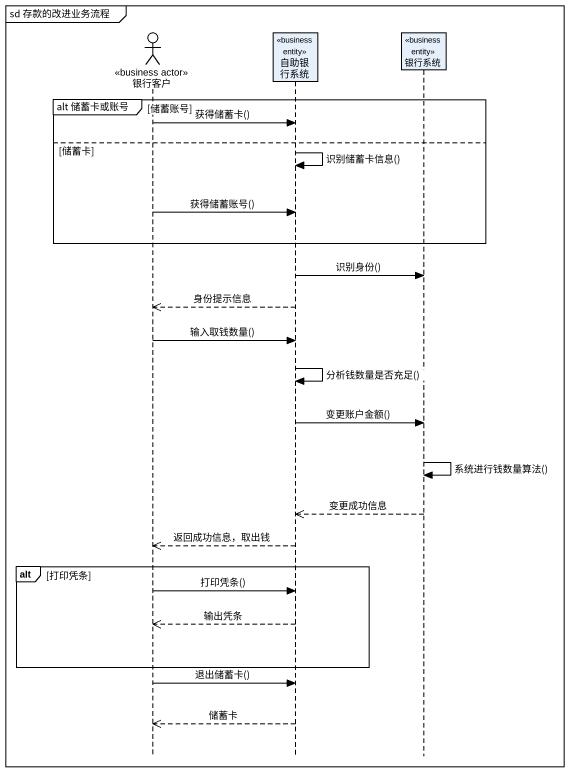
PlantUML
@startuml
mainframe sd 存款的改进业务流程
hide footbox
actor 银行客户 <<business actor>>
participant 自助银行系统 <<business entity>>
participant 银行系统 <<business entity>>

group alt 储蓄卡或账号 [储蓄账号]
  银行客户 -> 自助银行系统 : 获得储蓄卡()
else 储蓄卡
  自助银行系统 -> 自助银行系统 : 识别储蓄卡信息()
  银行客户 -> 自助银行系统 : 获得储蓄账号()
end
自助银行系统 -> 银行系统 : 识别身份()
自助银行系统 -->> 银行客户 : 身份提示信息
银行客户 -> 自助银行系统 : 输入取钱数量()
自助银行系统 -> 自助银行系统 : 分析钱数量是否充足()
自助银行系统 -> 银行系统 : 变更账户金额()
银行系统 -> 银行系统 : 系统进行钱数量算法()
银行系统 -->> 自助银行系统 : 变更成功信息
自助银行系统 -->> 银行客户 : 返回成功信息，取出钱
alt 打印凭条
  银行客户 -> 自助银行系统 : 打印凭条()
  自助银行系统 -->> 银行客户 : 输出凭条
end
银行客户 -> 自助银行系统 : 退出储蓄卡()
自助银行系统 -->> 银行客户 : 储蓄卡
@enduml
